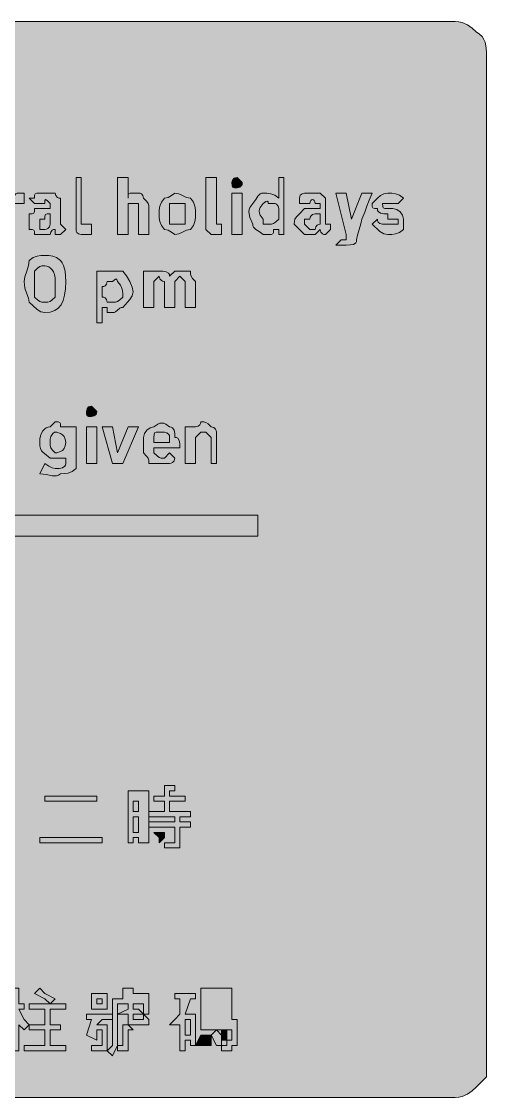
# Model space of a CAD drawing. Header units: metres. Extents: x 10 to 558, y 11 to 260.
# Drawn here: x 450.8 to 558.1, y 11.3 to 259.7 of the extents above; entities that cross this region are included whole.
import ezdxf

# ---------------------------------------------------------------- set-up
doc = ezdxf.new("R2010")
doc.units = ezdxf.units.M
for name, color, linetype, true_color in [('FILL_BLUE_0000FF', 7, 'Continuous', 0x0000ff), ('FILL_WHITE_FFFFFF', 7, 'Continuous', 0xffffff), ('STROKE_WHITE_FFFFFF', 7, 'Continuous', 0xffffff)]:
    doc.layers.add(name, color=color, linetype=linetype, true_color=true_color)

msp = doc.modelspace()

# ---------------------------------------------------------------- hatches: boundary and pattern name
at = {"layer": 'FILL_BLUE_0000FF', "true_color": 0x0000ff}
h = msp.add_hatch(color=7, dxfattribs=at)
h.dxf.hatch_style = 1
h.paths.add_polyline_path([(551.8, 259.63), (552.54, 259.47), (553.8, 258.93), (554.83, 258.16), (555.75, 257.28), (556.54, 256.78), (557.14, 256.19), (557.56, 255.55), (557.85, 254.88), (558.11, 253.57), (558.15, 252.48), (558.15, 18.48), (558.15, 16.08), (555.75, 13.68), (554.83, 12.8), (553.8, 12.03), (552.54, 11.49), (551.8, 11.33), (550.95, 11.28), (16.95, 11.28), (16.05, 11.3), (15.15, 11.43), (14.25, 11.79), (13.35, 12.48), (12.6, 12.63), (11.83, 12.99), (10.95, 13.68), (10.55, 14.18), (10.26, 14.77), (9.9, 16.08), (9.75, 18.48), (9.75, 252.48), (9.75, 254.88), (9.94, 255.76), (10.35, 256.53), (10.95, 257.28), (11.83, 257.99), (12.6, 258.48), (13.14, 258.97), (13.3, 259.28), (13.35, 259.68), (16.95, 259.68), (550.95, 259.68), (551.8, 259.63)])
at = {"layer": 'FILL_WHITE_FFFFFF', "true_color": 0xffffff}
h = msp.add_hatch(color=7, dxfattribs=at)
h.dxf.hatch_style = 1
h.paths.add_polyline_path([(463.35, 223.68), (464.55, 223.68), (464.55, 212.88), (465.75, 212.88), (466.95, 212.88), (466.95, 210.48), (465.75, 210.48), (464.55, 210.48), (463.95, 210.63), (463.54, 210.99), (463.4, 211.28), (463.35, 211.68), (463.35, 212.88), (463.35, 223.68)])
h = msp.add_hatch(color=7, dxfattribs=at)
h.dxf.hatch_style = 1
h.paths.add_polyline_path([(477.75, 217.68), (476.55, 217.68), (475.35, 217.68), (475.35, 216.48), (475.35, 210.48), (472.95, 210.48), (472.95, 223.68), (475.35, 223.68), (475.35, 218.88), (475.37, 219.57), (475.5, 219.93), (475.86, 220.06), (476.55, 220.08), (477.75, 220.08), (478.15, 220.03), (478.44, 219.89), (478.8, 219.48), (478.95, 218.88), (479.64, 218.17), (480, 217.68), (480.13, 217.19), (480.15, 216.48), (480.15, 210.48), (477.75, 210.48), (477.75, 216.48), (477.75, 217.68)])
h = msp.add_hatch(color=7, dxfattribs=at)
h.dxf.hatch_style = 1
h.paths.add_polyline_path([(493.35, 223.68), (495.75, 223.68), (495.75, 212.88), (496.95, 212.88), (496.95, 210.48), (495.75, 210.48), (494.55, 210.48), (493.35, 211.68), (493.35, 212.88), (493.35, 223.68)])
h = msp.add_hatch(color=7, dxfattribs=at)
h.dxf.hatch_style = 1
h.paths.add_polyline_path([(501.7, 222.08), (501.56, 221.79), (501.15, 221.43), (500.55, 221.28), (499.86, 221.3), (499.5, 221.43), (499.37, 221.79), (499.35, 222.48), (499.5, 223.08), (499.86, 223.49), (500.15, 223.63), (500.55, 223.68), (501.75, 222.48), (501.7, 222.08)])
h = msp.add_hatch(color=7, dxfattribs=at)
h.dxf.hatch_style = 1
h.paths.add_polyline_path([(508.8, 210.63), (508.44, 210.5), (507.75, 210.48), (506.55, 210.48), (505.67, 211.19), (504.9, 211.68), (504.36, 212.17), (504.2, 212.48), (504.15, 212.88), (503.48, 214.47), (503.25, 215.73), (503.31, 216.27), (503.48, 216.76), (504.15, 217.68), (504.86, 218.56), (505.35, 219.33), (505.84, 219.87), (506.15, 220.03), (506.55, 220.08), (507.45, 220.06), (508.35, 219.93), (509.25, 219.57), (510.15, 218.88), (510.15, 223.68), (511.35, 223.68), (511.35, 210.48), (510.15, 210.48), (510.15, 211.68), (508.95, 211.68), (508.93, 210.99), (508.8, 210.63)])
h.paths.add_polyline_path([(508.95, 213.03), (509.44, 213.39), (510.15, 214.08), (510.15, 216.48), (510, 217.08), (509.64, 217.49), (509.35, 217.63), (508.95, 217.68), (507.75, 217.68), (507.7, 218.02), (507.56, 218.19), (507.15, 218.13), (506.55, 217.68), (505.87, 216.78), (505.71, 216.33), (505.65, 215.88), (505.71, 215.43), (505.87, 214.98), (506.55, 214.08), (506.55, 212.88), (507.75, 212.88), (508.46, 212.9), (508.95, 213.03)], flags=16)
h = msp.add_hatch(color=7, dxfattribs=at)
h.dxf.hatch_style = 1
h.paths.add_polyline_path([(449.1, 219.48), (449.46, 219.89), (449.75, 220.03), (450.15, 220.08), (451.35, 220.08), (451.35, 217.68), (448.95, 217.68), (448.95, 216.48), (448.95, 210.48), (446.55, 210.48), (446.55, 220.08), (448.95, 220.08), (448.95, 218.88), (449.1, 219.48)])
h = msp.add_hatch(color=7, dxfattribs=at)
h.dxf.hatch_style = 1
h.paths.add_polyline_path([(453.77, 219.57), (453.9, 219.93), (454.26, 220.06), (454.95, 220.08), (456.15, 220.08), (458.55, 220.08), (458.7, 219.48), (459.06, 219.07), (459.35, 218.93), (459.75, 218.88), (459.75, 217.68), (459.75, 215.28), (459.75, 212.88), (460.95, 211.68), (459.75, 210.48), (458.55, 210.48), (458.55, 211.68), (458.15, 211.63), (457.86, 211.49), (457.5, 211.08), (457.35, 210.48), (454.95, 210.48), (453.75, 210.48), (453.73, 211.17), (453.6, 211.53), (453.24, 211.66), (452.55, 211.68), (452.55, 212.88), (452.55, 215.28), (453.24, 215.3), (453.6, 215.43), (453.73, 215.79), (453.75, 216.48), (454.95, 216.48), (456.15, 216.48), (457.35, 216.48), (457.35, 217.68), (456.66, 218.35), (456.3, 218.58), (456.17, 218.35), (456.15, 217.68), (454.95, 217.68), (453.75, 217.68), (452.55, 218.88), (453.75, 218.88), (453.77, 219.57)])
h.paths.add_polyline_path([(456.55, 211.73), (456.84, 211.87), (457.2, 212.28), (457.35, 212.88), (457.35, 215.28), (456.66, 215.26), (456.3, 215.13), (456.17, 214.77), (456.15, 214.08), (454.95, 214.08), (454.95, 212.88), (454.95, 211.68), (456.15, 211.68), (456.55, 211.73)], flags=16)
h = msp.add_hatch(color=7, dxfattribs=at)
h.dxf.hatch_style = 1
h.paths.add_polyline_path([(482.7, 217.08), (483.06, 217.98), (483.75, 218.88), (484.63, 219.07), (485.4, 219.48), (486.15, 220.08), (487.05, 219.89), (487.95, 219.48), (488.85, 219.07), (489.75, 218.88), (490.44, 217.98), (490.8, 217.08), (490.93, 216.18), (490.95, 215.28), (490.93, 214.38), (490.8, 213.48), (490.44, 212.58), (489.75, 211.68), (488.85, 211.49), (487.95, 211.08), (487.05, 210.67), (486.15, 210.48), (485.4, 211.08), (484.63, 211.49), (483.75, 211.68), (483.06, 212.58), (482.7, 213.48), (482.57, 214.38), (482.55, 215.28), (482.57, 216.18), (482.7, 217.08)])
h.paths.add_polyline_path([(484.95, 215.28), (484.95, 212.88), (486.15, 212.88), (488.55, 212.88), (488.55, 215.28), (488.55, 217.68), (486.15, 217.68), (484.95, 217.68), (484.95, 215.28)], flags=16)
h = msp.add_hatch(color=7, dxfattribs=at)
h.dxf.hatch_style = 1
h.paths.add_polyline_path([(499.35, 210.48), (499.35, 220.08), (501.75, 220.08), (501.75, 210.48), (499.35, 210.48)])
h = msp.add_hatch(color=7, dxfattribs=at)
h.dxf.hatch_style = 1
h.paths.add_polyline_path([(514.95, 211.68), (513.75, 212.88), (513.77, 213.59), (513.9, 214.08), (514.26, 214.57), (514.95, 215.28), (516.15, 216.48), (517.35, 216.48), (518.55, 216.48), (519.75, 216.48), (519.75, 217.68), (518.55, 217.68), (518.5, 218.07), (518.36, 218.35), (518.17, 218.52), (517.95, 218.58), (517.73, 218.52), (517.54, 218.35), (517.4, 218.07), (517.35, 217.68), (516.15, 217.68), (514.95, 217.68), (514.95, 218.88), (515, 219.28), (515.14, 219.57), (515.55, 219.93), (516.15, 220.08), (517.35, 220.08), (519.75, 220.08), (520.95, 218.88), (520.95, 217.68), (520.95, 215.28), (520.95, 212.88), (522.15, 212.88), (522.15, 211.68), (520.95, 210.48), (520.55, 210.53), (520.26, 210.67), (519.9, 211.08), (519.75, 211.68), (518.55, 210.48), (517.35, 210.48), (516.15, 210.48), (514.95, 211.68)])
h.paths.add_polyline_path([(518.7, 212.28), (519.06, 212.69), (519.35, 212.83), (519.75, 212.88), (519.75, 215.28), (518.55, 215.28), (517.95, 215.13), (517.54, 214.77), (517.4, 214.48), (517.35, 214.08), (516.15, 214.08), (516.15, 212.88), (517.35, 211.68), (518.55, 211.68), (518.7, 212.28)], flags=16)
h = msp.add_hatch(color=7, dxfattribs=at)
h.dxf.hatch_style = 1
h.paths.add_polyline_path([(523.35, 220.08), (525.75, 220.08), (526.95, 214.08), (529.35, 220.08), (531.75, 220.08), (531.04, 218.47), (530.55, 217.08), (530.06, 215.69), (529.35, 214.08), (529.16, 212.99), (528.75, 211.68), (528.34, 210.37), (528.15, 209.28), (528.1, 208.88), (527.94, 208.59), (527.4, 208.23), (526.63, 208.1), (525.75, 208.08), (524.55, 208.08), (523.35, 208.08), (524.55, 209.28), (525.75, 209.28), (525.75, 210.48), (523.35, 220.08)])
h = msp.add_hatch(color=7, dxfattribs=at)
h.dxf.hatch_style = 1
h.paths.add_polyline_path([(536.55, 216.48), (537.43, 216.27), (538.2, 215.73), (538.74, 214.96), (538.95, 214.08), (538.95, 212.88), (538.95, 211.68), (538.05, 210.99), (537.15, 210.63), (536.25, 210.5), (535.35, 210.48), (534.45, 210.69), (533.55, 211.23), (531.75, 212.88), (532.95, 214.08), (533, 213.68), (533.14, 213.39), (533.55, 213.03), (534.15, 212.88), (535.35, 212.88), (536.55, 212.88), (537.75, 212.88), (537.75, 214.08), (536.55, 214.08), (535.35, 214.08), (535.35, 215.28), (534.47, 215.3), (533.7, 215.43), (533.16, 215.79), (533, 216.08), (532.95, 216.48), (532.26, 216.5), (531.9, 216.63), (531.77, 216.99), (531.75, 217.68), (532.95, 218.88), (533.7, 219.48), (534.47, 219.89), (535.35, 220.08), (536.25, 220.06), (537.15, 219.93), (538.05, 219.57), (538.95, 218.88), (537.75, 217.68), (535.35, 217.68), (534.15, 217.68), (534.17, 216.99), (534.3, 216.63), (534.66, 216.5), (535.35, 216.48), (536.55, 216.48)])
h = msp.add_hatch(color=7, dxfattribs=at)
h.dxf.hatch_style = 1
h.paths.add_polyline_path([(451.95, 202.08), (452.36, 203.39), (452.55, 204.48), (453.45, 205.17), (454.35, 205.53), (455.25, 205.66), (456.15, 205.68), (457.05, 205.66), (457.95, 205.53), (458.85, 205.17), (459.75, 204.48), (460.15, 203.98), (460.44, 203.39), (460.8, 202.08), (460.95, 199.68), (460.89, 197.99), (460.71, 196.53), (460.38, 195.29), (459.9, 194.28), (459.25, 193.49), (458.42, 192.93), (457.39, 192.59), (456.15, 192.48), (455.25, 192.69), (454.35, 193.23), (452.55, 194.88), (452.36, 195.8), (451.95, 196.83), (451.54, 198.09), (451.35, 199.68), (451.54, 200.77), (451.95, 202.08)])
h.paths.add_polyline_path([(457.35, 195.03), (457.84, 195.39), (458.55, 196.08), (458.55, 199.68), (458.5, 200.52), (458.34, 201.25), (458.11, 201.87), (457.8, 202.38), (457.44, 202.77), (457.03, 203.05), (456.6, 203.22), (456.15, 203.28), (455.44, 203.26), (454.95, 203.13), (454.46, 202.77), (453.75, 202.08), (453.75, 199.68), (453.75, 196.08), (454.46, 195.39), (454.95, 195.03), (455.44, 194.9), (456.15, 194.88), (456.86, 194.9), (457.35, 195.03)], flags=16)
h = msp.add_hatch(color=7, dxfattribs=at)
h.dxf.hatch_style = 1
h.paths.add_polyline_path([(475.03, 200.99), (475.8, 199.68), (476.34, 198.37), (476.55, 197.28), (476.34, 196.38), (475.8, 195.48), (474.15, 193.68), (473.75, 193.63), (473.44, 193.49), (472.95, 193.08), (472.46, 192.67), (472.15, 192.53), (471.75, 192.48), (470.55, 192.48), (470.55, 193.68), (469.35, 193.68), (469.35, 190.08), (468.15, 190.08), (468.15, 202.08), (469.35, 202.08), (470.55, 202.08), (474.15, 202.08), (475.03, 200.99)])
h.paths.add_polyline_path([(470.04, 198.67), (469.75, 198.53), (469.35, 198.48), (469.35, 197.28), (469.35, 196.08), (469.75, 196.03), (470.04, 195.89), (470.4, 195.48), (470.55, 194.88), (471.75, 194.88), (472.46, 194.9), (472.95, 195.03), (473.44, 195.39), (474.15, 196.08), (474.13, 196.98), (474, 197.88), (473.64, 198.78), (472.95, 199.68), (472.8, 200.13), (472.66, 200.21), (472.44, 200.19), (471.75, 199.68), (470.55, 199.68), (470.4, 199.08), (470.04, 198.67)], flags=16)
h = msp.add_hatch(color=7, dxfattribs=at)
h.dxf.hatch_style = 1
h.paths.add_polyline_path([(483.43, 202.06), (484.2, 201.93), (484.74, 201.57), (484.9, 201.28), (484.95, 200.88), (486.15, 202.08), (487.35, 202.08), (489.75, 202.08), (489.77, 201.37), (489.9, 200.88), (490.26, 200.39), (490.95, 199.68), (490.95, 193.68), (488.55, 193.68), (488.55, 198.48), (488.55, 199.68), (487.35, 200.88), (486.15, 199.68), (486.15, 198.48), (486.15, 193.68), (483.75, 193.68), (483.75, 198.48), (483.75, 199.68), (483.35, 199.73), (483.06, 199.87), (482.7, 200.28), (482.55, 200.88), (481.35, 199.68), (481.35, 198.48), (481.35, 193.68), (478.95, 193.68), (478.95, 202.08), (481.35, 202.08), (482.55, 202.08), (483.43, 202.06)])
h = msp.add_hatch(color=7, dxfattribs=at)
h.dxf.hatch_style = 1
h.paths.add_polyline_path([(468.1, 169.28), (467.96, 168.99), (467.55, 168.63), (466.95, 168.48), (466.26, 168.5), (465.9, 168.63), (465.77, 168.99), (465.75, 169.68), (465.9, 170.28), (466.26, 170.69), (466.55, 170.83), (466.95, 170.88), (468.15, 169.68), (468.1, 169.28)])
h = msp.add_hatch(color=7, dxfattribs=at)
h.dxf.hatch_style = 1
h.paths.add_polyline_path([(463.35, 157.68), (463.35, 156.48), (462.45, 155.79), (461.55, 155.43), (460.65, 155.3), (459.75, 155.28), (459.3, 154.94), (458.83, 154.77), (457.8, 154.83), (456.54, 155.11), (454.95, 155.28), (456.15, 157.68), (457.03, 156.99), (457.8, 156.63), (458.55, 156.48), (459.43, 156.5), (460.2, 156.63), (460.74, 156.99), (460.9, 157.28), (460.95, 157.68), (460.95, 158.88), (459.75, 158.88), (458.55, 158.88), (457.35, 158.88), (455.7, 160.23), (455.39, 160.6), (455.16, 161.07), (455, 161.69), (454.95, 162.48), (455, 163.32), (455.16, 164.05), (455.39, 164.67), (455.7, 165.18), (456.06, 165.57), (456.47, 165.85), (456.9, 166.02), (457.35, 166.08), (458.55, 167.28), (459.24, 167.26), (459.6, 167.13), (459.73, 166.77), (459.75, 166.08), (460.95, 166.08), (463.35, 166.08), (463.35, 157.68)])
h.paths.add_polyline_path([(457.95, 164.58), (457.54, 163.87), (457.4, 163.27), (457.35, 162.48), (457.37, 161.77), (457.5, 161.28), (457.86, 160.79), (458.55, 160.08), (458.93, 160.12), (459.75, 160.38), (460.19, 160.67), (460.57, 161.09), (460.85, 161.69), (460.95, 162.48), (460.85, 163.27), (460.57, 163.87), (460.19, 164.29), (459.75, 164.58), (458.93, 164.84), (458.55, 164.88), (458.36, 164.84), (457.95, 164.58)], flags=16)
h = msp.add_hatch(color=7, dxfattribs=at)
h.dxf.hatch_style = 1
h.paths.add_polyline_path([(480.13, 158.39), (480, 158.88), (479.64, 159.37), (478.95, 160.08), (478.95, 163.68), (479.16, 164.56), (479.7, 165.33), (480.47, 165.87), (481.35, 166.08), (482.25, 166.75), (482.7, 166.92), (483.15, 166.98), (483.6, 166.92), (484.05, 166.75), (484.95, 166.08), (485.35, 166.03), (485.64, 165.87), (486, 165.33), (486.13, 164.56), (486.15, 163.68), (486.55, 163.63), (486.84, 163.47), (487.2, 162.93), (487.33, 162.16), (487.35, 161.28), (481.35, 161.28), (481.35, 160.08), (482.06, 159.39), (482.55, 159.03), (483.04, 158.9), (483.75, 158.88), (484.95, 160.08), (486.15, 158.88), (486, 158.28), (485.64, 157.87), (485.35, 157.73), (484.95, 157.68), (482.55, 157.68), (480.15, 157.68), (480.13, 158.39)])
h.paths.add_polyline_path([(484.95, 163.68), (484.9, 164.08), (484.76, 164.37), (484.35, 164.73), (483.75, 164.88), (482.55, 164.88), (481.86, 164.86), (481.5, 164.73), (481.37, 164.37), (481.35, 163.68), (481.35, 162.48), (484.95, 162.48), (484.95, 163.68)], flags=16)
h = msp.add_hatch(color=7, dxfattribs=at)
h.dxf.hatch_style = 1
h.paths.add_polyline_path([(492.15, 164.88), (490.95, 163.68), (490.95, 157.68), (488.55, 157.68), (488.55, 166.08), (490.95, 166.08), (491.55, 166.23), (491.96, 166.59), (492.1, 166.88), (492.15, 167.28), (492.86, 167.26), (493.35, 167.13), (493.84, 166.77), (494.55, 166.08), (495.15, 165.93), (495.56, 165.57), (495.7, 165.28), (495.75, 164.88), (495.75, 163.68), (495.75, 157.68), (494.55, 157.68), (494.55, 163.68), (493.35, 164.88), (492.15, 164.88)])
h = msp.add_hatch(color=7, dxfattribs=at)
h.dxf.hatch_style = 1
h.paths.add_polyline_path([(465.75, 157.68), (465.75, 166.08), (468.15, 166.08), (468.15, 157.68), (465.75, 157.68)])
h = msp.add_hatch(color=7, dxfattribs=at)
h.dxf.hatch_style = 1
h.paths.add_polyline_path([(477.75, 166.08), (474.15, 157.68), (471.75, 157.68), (469.35, 166.08), (471.75, 166.08), (472.95, 160.08), (475.35, 166.08), (477.75, 166.08)])
h = msp.add_hatch(color=7, dxfattribs=at)
h.dxf.hatch_style = 1
h.paths.add_polyline_path([(76.95, 136.08), (69.75, 136.08), (62.55, 143.28), (69.75, 150.48), (76.95, 150.48), (72.15, 145.68), (505.35, 145.68), (505.35, 140.88), (72.15, 140.88), (76.95, 136.08)])
h = msp.add_hatch(color=7, dxfattribs=at)
h.dxf.hatch_style = 1
h.paths.add_polyline_path([(477.75, 70.08), (477.75, 71.28), (476.55, 71.28), (476.55, 70.08), (475.35, 70.08), (475.35, 82.08), (480.15, 82.08), (480.15, 70.08), (477.75, 70.08)])
h.paths.add_polyline_path([(476.55, 79.68), (476.55, 77.28), (477.75, 77.28), (477.75, 79.68), (476.55, 79.68)], flags=16)
h.paths.add_polyline_path([(477.75, 76.08), (476.55, 76.08), (476.55, 72.48), (477.75, 72.48), (477.75, 76.08)], flags=16)
h = msp.add_hatch(color=7, dxfattribs=at)
h.dxf.hatch_style = 1
h.paths.add_polyline_path([(483.75, 79.68), (481.35, 79.68), (481.35, 80.88), (483.75, 80.88), (483.75, 83.28), (484.95, 83.28), (486.15, 83.28), (486.15, 82.08), (484.95, 82.08), (484.95, 80.88), (488.55, 80.88), (488.55, 79.68), (484.95, 79.68), (484.95, 77.28), (489.75, 77.28), (489.75, 76.08), (487.35, 76.08), (487.35, 74.88), (489.75, 74.88), (489.75, 73.68), (487.35, 73.68), (487.35, 70.08), (487.35, 68.88), (486.15, 68.88), (484.95, 68.88), (483.75, 68.88), (483.75, 70.08), (484.95, 70.08), (486.15, 70.08), (486.15, 71.28), (486.15, 73.68), (480.15, 73.68), (480.15, 74.88), (486.15, 74.88), (486.15, 76.08), (480.15, 76.08), (480.15, 77.28), (483.75, 77.28), (483.75, 79.68)])
h = msp.add_hatch(color=7, dxfattribs=at)
h.dxf.hatch_style = 1
h.paths.add_polyline_path([(468.15, 80.88), (468.15, 79.68), (456.15, 79.68), (456.15, 80.88), (468.15, 80.88)])
h = msp.add_hatch(color=7, dxfattribs=at)
h.dxf.hatch_style = 1
h.paths.add_polyline_path([(483.75, 72.48), (483.75, 71.28), (482.55, 70.08), (482.55, 71.28), (481.35, 72.48), (482.55, 72.48), (483.75, 72.48)])
h = msp.add_hatch(color=7, dxfattribs=at)
h.dxf.hatch_style = 1
h.paths.add_polyline_path([(469.35, 71.28), (469.35, 70.08), (454.95, 70.08), (454.95, 71.28), (469.35, 71.28)])
h = msp.add_hatch(color=7, dxfattribs=at)
h.dxf.hatch_style = 1
h.paths.add_polyline_path([(448.95, 22.08), (448.95, 28.08), (447.75, 26.88), (446.55, 24.48), (445.35, 25.68), (446.55, 26.88), (447.75, 28.08), (447.75, 29.28), (448.95, 31.68), (446.55, 31.68), (446.55, 32.88), (448.95, 32.88), (448.95, 36.48), (450.15, 36.48), (450.15, 35.28), (450.15, 32.88), (451.35, 32.88), (451.35, 31.68), (450.15, 31.68), (451.35, 29.28), (452.55, 28.08), (451.35, 26.88), (450.15, 28.08), (450.15, 22.08), (448.95, 22.08)])
h = msp.add_hatch(color=7, dxfattribs=at)
h.dxf.hatch_style = 1
h.paths.add_polyline_path([(456.15, 35.28), (458.55, 34.08), (457.35, 32.88), (456.15, 34.08), (453.75, 35.28), (454.95, 36.48), (456.15, 35.28)])
h = msp.add_hatch(color=7, dxfattribs=at)
h.dxf.hatch_style = 1
h.paths.add_polyline_path([(470.55, 31.68), (466.95, 31.68), (466.95, 35.28), (470.55, 35.28), (470.55, 31.68)])
h.paths.add_polyline_path([(469.35, 34.08), (468.15, 34.08), (468.15, 32.88), (469.35, 32.88), (469.35, 34.08)], flags=16)
h = msp.add_hatch(color=7, dxfattribs=at)
h.dxf.hatch_style = 1
h.paths.add_polyline_path([(478.95, 28.08), (476.55, 28.08), (475.35, 28.08), (475.35, 29.28), (475.35, 30.48), (472.95, 30.48), (472.95, 26.88), (472.95, 25.68), (472.95, 24.48), (472.95, 23.28), (471.75, 20.88), (470.55, 22.08), (471.75, 23.28), (471.75, 24.48), (471.75, 25.68), (471.75, 28.08), (471.75, 34.08), (474.15, 34.08), (474.15, 36.48), (475.35, 36.48), (476.55, 36.48), (476.55, 35.28), (480.15, 35.28), (480.15, 34.08), (480.15, 30.48), (478.95, 30.48), (480.15, 29.28), (480.15, 28.08), (478.95, 28.08)])
h.paths.add_polyline_path([(475.35, 31.68), (475.35, 32.88), (472.95, 32.88), (472.95, 30.48), (475.35, 31.68)], flags=16)
h.paths.add_polyline_path([(478.95, 32.88), (476.55, 32.88), (476.55, 31.68), (477.75, 31.68), (478.95, 30.48), (478.95, 32.88)], flags=16)
h.paths.add_polyline_path([(476.55, 30.48), (476.55, 29.28), (477.75, 29.28), (478.95, 29.28), (478.95, 30.48), (476.55, 30.48)], flags=16)
h = msp.add_hatch(color=7, dxfattribs=at)
h.dxf.hatch_style = 1
h.paths.add_polyline_path([(490.95, 35.28), (490.95, 34.08), (489.75, 34.08), (488.55, 30.48), (490.95, 30.48), (490.95, 23.28), (489.75, 23.28), (489.75, 24.48), (488.55, 24.48), (488.55, 22.08), (487.35, 22.08), (487.35, 28.08), (486.15, 28.08), (484.95, 28.08), (486.15, 29.28), (487.35, 30.48), (487.35, 32.88), (487.35, 34.08), (486.15, 34.08), (486.15, 35.28), (490.95, 35.28)])
h.paths.add_polyline_path([(489.75, 29.28), (488.55, 29.28), (488.55, 25.68), (489.75, 25.68), (489.75, 29.28)], flags=16)
h = msp.add_hatch(color=7, dxfattribs=at)
h.dxf.hatch_style = 1
h.paths.add_polyline_path([(500.55, 26.88), (500.55, 25.68), (500.55, 24.48), (500.55, 23.28), (499.35, 23.28), (499.35, 22.08), (498.15, 22.08), (496.95, 22.08), (496.95, 23.28), (498.15, 23.28), (498.15, 24.48), (499.35, 24.48), (499.35, 25.68), (499.35, 26.88), (493.35, 26.88), (492.15, 26.88), (492.15, 36.48), (499.35, 36.48), (499.35, 34.08), (499.35, 31.68), (499.35, 29.28), (500.55, 29.28), (500.55, 26.88)])
h = msp.add_hatch(color=7, dxfattribs=at)
h.dxf.hatch_style = 1
h.paths.add_polyline_path([(460.95, 32.88), (460.95, 31.68), (457.35, 31.68), (457.35, 28.08), (459.75, 28.08), (459.75, 26.88), (457.35, 26.88), (457.35, 23.28), (460.95, 23.28), (460.95, 22.08), (451.35, 22.08), (451.35, 23.28), (456.15, 23.28), (456.15, 26.88), (452.55, 26.88), (452.55, 28.08), (456.15, 28.08), (456.15, 31.68), (452.55, 31.68), (452.55, 32.88), (460.95, 32.88)])
h = msp.add_hatch(color=7, dxfattribs=at)
h.dxf.hatch_style = 1
h.paths.add_polyline_path([(471.75, 30.48), (471.75, 29.28), (469.35, 29.28), (468.15, 28.08), (470.55, 28.08), (470.55, 25.68), (470.55, 24.48), (470.55, 23.28), (470.55, 22.08), (469.35, 22.08), (468.15, 22.08), (466.95, 22.08), (466.95, 23.28), (468.15, 23.28), (469.35, 23.28), (469.35, 24.48), (469.35, 25.68), (469.35, 26.88), (468.15, 26.88), (468.15, 24.48), (465.75, 25.68), (466.95, 29.28), (465.75, 29.28), (465.75, 30.48), (471.75, 30.48)])
h = msp.add_hatch(color=7, dxfattribs=at)
h.dxf.hatch_style = 1
h.paths.add_polyline_path([(472.95, 23.28), (474.15, 23.28), (474.15, 24.48), (474.15, 28.08), (475.35, 28.08), (476.55, 26.88), (475.35, 26.88), (475.35, 24.48), (475.35, 23.28), (475.35, 22.08), (474.15, 22.08), (472.95, 22.08), (472.95, 23.28)])
h = msp.add_hatch(color=7, dxfattribs=at)
h.dxf.hatch_style = 1
h.paths.add_polyline_path([(492.15, 25.68), (493.35, 25.68), (493.35, 24.48), (493.35, 23.28), (490.95, 23.28), (492.15, 25.68)])
h = msp.add_hatch(color=7, dxfattribs=at)
h.dxf.hatch_style = 1
h.paths.add_polyline_path([(493.35, 25.68), (494.55, 25.68), (494.55, 24.48), (494.55, 23.28), (493.35, 23.28), (493.35, 25.68)])
h = msp.add_hatch(color=7, dxfattribs=at)
h.dxf.hatch_style = 1
h.paths.add_polyline_path([(494.55, 25.68), (495.75, 26.88), (496.95, 25.68), (496.95, 23.28), (495.75, 23.28), (494.55, 25.68)])
h = msp.add_hatch(color=7, dxfattribs=at)
h.dxf.hatch_style = 1
h.paths.add_polyline_path([(496.95, 26.88), (498.15, 26.88), (498.15, 25.68), (498.15, 24.48), (496.95, 24.48), (496.95, 26.88)])

# ---------------------------------------------------------------- linework, layer by layer
at = {"layer": 'FILL_BLUE_0000FF', "lineweight": 0, "true_color": 0x0000ff}
msp.add_lwpolyline([(16.95, 259.68), (550.95, 259.68), (551.8, 259.63), (552.54, 259.47), (553.8, 258.93), (554.83, 258.16), (555.75, 257.28), (556.54, 256.78), (557.14, 256.19), (557.56, 255.55), (557.85, 254.88), (558.11, 253.57), (558.15, 252.48), (558.15, 18.48), (558.15, 16.08), (555.75, 13.68), (554.83, 12.8), (553.8, 12.03), (552.54, 11.49), (551.8, 11.33), (550.95, 11.28), (16.95, 11.28)], dxfattribs=at)
at = {"layer": 'FILL_WHITE_FFFFFF', "lineweight": 0, "true_color": 0xffffff}
for points in [[(463.35, 223.68), (464.55, 223.68), (464.55, 212.88), (465.75, 212.88), (466.95, 212.88), (466.95, 210.48), (465.75, 210.48), (464.55, 210.48), (463.95, 210.63), (463.54, 210.99), (463.4, 211.28), (463.35, 211.68), (463.35, 212.88)], [(477.75, 217.68), (476.55, 217.68), (475.35, 217.68), (475.35, 216.48), (475.35, 210.48), (472.95, 210.48), (472.95, 223.68), (475.35, 223.68), (475.35, 218.88), (475.37, 219.57), (475.5, 219.93), (475.86, 220.06), (476.55, 220.08), (477.75, 220.08), (478.15, 220.03), (478.44, 219.89), (478.8, 219.48), (478.95, 218.88), (479.64, 218.17), (480, 217.68), (480.13, 217.19), (480.15, 216.48), (480.15, 210.48), (477.75, 210.48), (477.75, 216.48)], [(493.35, 223.68), (495.75, 223.68), (495.75, 212.88), (496.95, 212.88), (496.95, 210.48), (495.75, 210.48), (494.55, 210.48), (493.35, 211.68), (493.35, 212.88)], [(501.7, 222.08), (501.56, 221.79), (501.15, 221.43), (500.55, 221.28), (499.86, 221.3), (499.5, 221.43), (499.37, 221.79), (499.35, 222.48), (499.5, 223.08), (499.86, 223.49), (500.15, 223.63), (500.55, 223.68), (501.75, 222.48)], [(508.8, 210.63), (508.44, 210.5), (507.75, 210.48), (506.55, 210.48), (505.67, 211.19), (504.9, 211.68), (504.36, 212.17), (504.2, 212.48), (504.15, 212.88), (503.48, 214.47), (503.25, 215.73), (503.31, 216.27), (503.48, 216.76), (504.15, 217.68), (504.86, 218.56), (505.35, 219.33), (505.84, 219.87), (506.15, 220.03), (506.55, 220.08), (507.45, 220.06), (508.35, 219.93), (509.25, 219.57), (510.15, 218.88), (510.15, 223.68), (511.35, 223.68), (511.35, 210.48), (510.15, 210.48), (510.15, 211.68), (508.95, 211.68), (508.93, 210.99)], [(449.1, 219.48), (449.46, 219.89), (449.75, 220.03), (450.15, 220.08), (451.35, 220.08), (451.35, 217.68), (448.95, 217.68), (448.95, 216.48), (448.95, 210.48), (446.55, 210.48), (446.55, 220.08), (448.95, 220.08), (448.95, 218.88)], [(453.77, 219.57), (453.9, 219.93), (454.26, 220.06), (454.95, 220.08), (456.15, 220.08), (458.55, 220.08), (458.7, 219.48), (459.06, 219.07), (459.35, 218.93), (459.75, 218.88), (459.75, 217.68), (459.75, 215.28), (459.75, 212.88), (460.95, 211.68), (459.75, 210.48), (458.55, 210.48), (458.55, 211.68), (458.15, 211.63), (457.86, 211.49), (457.5, 211.08), (457.35, 210.48), (454.95, 210.48), (453.75, 210.48), (453.73, 211.17), (453.6, 211.53), (453.24, 211.66), (452.55, 211.68), (452.55, 212.88), (452.55, 215.28), (453.24, 215.3), (453.6, 215.43), (453.73, 215.79), (453.75, 216.48), (454.95, 216.48), (456.15, 216.48), (457.35, 216.48), (457.35, 217.68), (456.66, 218.35), (456.3, 218.58), (456.17, 218.35), (456.15, 217.68), (454.95, 217.68), (453.75, 217.68), (452.55, 218.88), (453.75, 218.88)], [(482.7, 217.08), (483.06, 217.98), (483.75, 218.88), (484.63, 219.07), (485.4, 219.48), (486.15, 220.08), (487.05, 219.89), (487.95, 219.48), (488.85, 219.07), (489.75, 218.88), (490.44, 217.98), (490.8, 217.08), (490.93, 216.18), (490.95, 215.28), (490.93, 214.38), (490.8, 213.48), (490.44, 212.58), (489.75, 211.68), (488.85, 211.49), (487.95, 211.08), (487.05, 210.67), (486.15, 210.48), (485.4, 211.08), (484.63, 211.49), (483.75, 211.68), (483.06, 212.58), (482.7, 213.48), (482.57, 214.38), (482.55, 215.28), (482.57, 216.18)], [(499.35, 210.48), (499.35, 220.08), (501.75, 220.08), (501.75, 210.48)], [(514.95, 211.68), (513.75, 212.88), (513.77, 213.59), (513.9, 214.08), (514.26, 214.57), (514.95, 215.28), (516.15, 216.48), (517.35, 216.48), (518.55, 216.48), (519.75, 216.48), (519.75, 217.68), (518.55, 217.68), (518.5, 218.07), (518.36, 218.35), (518.17, 218.52), (517.95, 218.58), (517.73, 218.52), (517.54, 218.35), (517.4, 218.07), (517.35, 217.68), (516.15, 217.68), (514.95, 217.68), (514.95, 218.88), (515, 219.28), (515.14, 219.57), (515.55, 219.93), (516.15, 220.08), (517.35, 220.08), (519.75, 220.08), (520.95, 218.88), (520.95, 217.68), (520.95, 215.28), (520.95, 212.88), (522.15, 212.88), (522.15, 211.68), (520.95, 210.48), (520.55, 210.53), (520.26, 210.67), (519.9, 211.08), (519.75, 211.68), (518.55, 210.48), (517.35, 210.48), (516.15, 210.48)], [(523.35, 220.08), (525.75, 220.08), (526.95, 214.08), (529.35, 220.08), (531.75, 220.08), (531.04, 218.47), (530.55, 217.08), (530.06, 215.69), (529.35, 214.08), (529.16, 212.99), (528.75, 211.68), (528.34, 210.37), (528.15, 209.28), (528.1, 208.88), (527.94, 208.59), (527.4, 208.23), (526.63, 208.1), (525.75, 208.08), (524.55, 208.08), (523.35, 208.08), (524.55, 209.28), (525.75, 209.28), (525.75, 210.48)], [(536.55, 216.48), (537.43, 216.27), (538.2, 215.73), (538.74, 214.96), (538.95, 214.08), (538.95, 212.88), (538.95, 211.68), (538.05, 210.99), (537.15, 210.63), (536.25, 210.5), (535.35, 210.48), (534.45, 210.69), (533.55, 211.23), (531.75, 212.88), (532.95, 214.08), (533, 213.68), (533.14, 213.39), (533.55, 213.03), (534.15, 212.88), (535.35, 212.88), (536.55, 212.88), (537.75, 212.88), (537.75, 214.08), (536.55, 214.08), (535.35, 214.08), (535.35, 215.28), (534.47, 215.3), (533.7, 215.43), (533.16, 215.79), (533, 216.08), (532.95, 216.48), (532.26, 216.5), (531.9, 216.63), (531.77, 216.99), (531.75, 217.68), (532.95, 218.88), (533.7, 219.48), (534.47, 219.89), (535.35, 220.08), (536.25, 220.06), (537.15, 219.93), (538.05, 219.57), (538.95, 218.88), (537.75, 217.68), (535.35, 217.68), (534.15, 217.68), (534.17, 216.99), (534.3, 216.63), (534.66, 216.5), (535.35, 216.48)], [(484.95, 215.28), (484.95, 212.88), (486.15, 212.88), (488.55, 212.88), (488.55, 215.28), (488.55, 217.68), (486.15, 217.68), (484.95, 217.68)], [(508.95, 213.03), (509.44, 213.39), (510.15, 214.08), (510.15, 216.48), (510, 217.08), (509.64, 217.49), (509.35, 217.63), (508.95, 217.68), (507.75, 217.68), (507.7, 218.02), (507.56, 218.19), (507.15, 218.13), (506.55, 217.68), (505.87, 216.78), (505.71, 216.33), (505.65, 215.88), (505.71, 215.43), (505.87, 214.98), (506.55, 214.08), (506.55, 212.88), (507.75, 212.88), (508.46, 212.9)], [(456.55, 211.73), (456.84, 211.87), (457.2, 212.28), (457.35, 212.88), (457.35, 215.28), (456.66, 215.26), (456.3, 215.13), (456.17, 214.77), (456.15, 214.08), (454.95, 214.08), (454.95, 212.88), (454.95, 211.68), (456.15, 211.68)], [(518.7, 212.28), (519.06, 212.69), (519.35, 212.83), (519.75, 212.88), (519.75, 215.28), (518.55, 215.28), (517.95, 215.13), (517.54, 214.77), (517.4, 214.48), (517.35, 214.08), (516.15, 214.08), (516.15, 212.88), (517.35, 211.68), (518.55, 211.68)], [(451.95, 202.08), (452.36, 203.39), (452.55, 204.48), (453.45, 205.17), (454.35, 205.53), (455.25, 205.66), (456.15, 205.68), (457.05, 205.66), (457.95, 205.53), (458.85, 205.17), (459.75, 204.48), (460.15, 203.98), (460.44, 203.39), (460.8, 202.08), (460.95, 199.68), (460.89, 197.99), (460.71, 196.53), (460.38, 195.29), (459.9, 194.28), (459.25, 193.49), (458.42, 192.93), (457.39, 192.59), (456.15, 192.48), (455.25, 192.69), (454.35, 193.23), (452.55, 194.88), (452.36, 195.8), (451.95, 196.83), (451.54, 198.09), (451.35, 199.68), (451.54, 200.77)], [(457.35, 195.03), (457.84, 195.39), (458.55, 196.08), (458.55, 199.68), (458.5, 200.52), (458.34, 201.25), (458.11, 201.87), (457.8, 202.38), (457.44, 202.77), (457.03, 203.05), (456.6, 203.22), (456.15, 203.28), (455.44, 203.26), (454.95, 203.13), (454.46, 202.77), (453.75, 202.08), (453.75, 199.68), (453.75, 196.08), (454.46, 195.39), (454.95, 195.03), (455.44, 194.9), (456.15, 194.88), (456.86, 194.9)], [(475.03, 200.99), (475.8, 199.68), (476.34, 198.37), (476.55, 197.28), (476.34, 196.38), (475.8, 195.48), (474.15, 193.68), (473.75, 193.63), (473.44, 193.49), (472.95, 193.08), (472.46, 192.67), (472.15, 192.53), (471.75, 192.48), (470.55, 192.48), (470.55, 193.68), (469.35, 193.68), (469.35, 190.08), (468.15, 190.08), (468.15, 202.08), (469.35, 202.08), (470.55, 202.08), (474.15, 202.08)], [(483.43, 202.06), (484.2, 201.93), (484.74, 201.57), (484.9, 201.28), (484.95, 200.88), (486.15, 202.08), (487.35, 202.08), (489.75, 202.08), (489.77, 201.37), (489.9, 200.88), (490.26, 200.39), (490.95, 199.68), (490.95, 193.68), (488.55, 193.68), (488.55, 198.48), (488.55, 199.68), (487.35, 200.88), (486.15, 199.68), (486.15, 198.48), (486.15, 193.68), (483.75, 193.68), (483.75, 198.48), (483.75, 199.68), (483.35, 199.73), (483.06, 199.87), (482.7, 200.28), (482.55, 200.88), (481.35, 199.68), (481.35, 198.48), (481.35, 193.68), (478.95, 193.68), (478.95, 202.08), (481.35, 202.08), (482.55, 202.08)], [(470.04, 198.67), (469.75, 198.53), (469.35, 198.48), (469.35, 197.28), (469.35, 196.08), (469.75, 196.03), (470.04, 195.89), (470.4, 195.48), (470.55, 194.88), (471.75, 194.88), (472.46, 194.9), (472.95, 195.03), (473.44, 195.39), (474.15, 196.08), (474.13, 196.98), (474, 197.88), (473.64, 198.78), (472.95, 199.68), (472.8, 200.13), (472.66, 200.21), (472.44, 200.19), (471.75, 199.68), (470.55, 199.68), (470.4, 199.08)], [(468.1, 169.28), (467.96, 168.99), (467.55, 168.63), (466.95, 168.48), (466.26, 168.5), (465.9, 168.63), (465.77, 168.99), (465.75, 169.68), (465.9, 170.28), (466.26, 170.69), (466.55, 170.83), (466.95, 170.88), (468.15, 169.68)], [(463.35, 157.68), (463.35, 156.48), (462.45, 155.79), (461.55, 155.43), (460.65, 155.3), (459.75, 155.28), (459.3, 154.94), (458.83, 154.77), (457.8, 154.83), (456.54, 155.11), (454.95, 155.28), (456.15, 157.68), (457.03, 156.99), (457.8, 156.63), (458.55, 156.48), (459.43, 156.5), (460.2, 156.63), (460.74, 156.99), (460.9, 157.28), (460.95, 157.68), (460.95, 158.88), (459.75, 158.88), (458.55, 158.88), (457.35, 158.88), (455.7, 160.23), (455.39, 160.6), (455.16, 161.07), (455, 161.69), (454.95, 162.48), (455, 163.32), (455.16, 164.05), (455.39, 164.67), (455.7, 165.18), (456.06, 165.57), (456.47, 165.85), (456.9, 166.02), (457.35, 166.08), (458.55, 167.28), (459.24, 167.26), (459.6, 167.13), (459.73, 166.77), (459.75, 166.08), (460.95, 166.08), (463.35, 166.08)], [(480.13, 158.39), (480, 158.88), (479.64, 159.37), (478.95, 160.08), (478.95, 163.68), (479.16, 164.56), (479.7, 165.33), (480.47, 165.87), (481.35, 166.08), (482.25, 166.75), (482.7, 166.92), (483.15, 166.98), (483.6, 166.92), (484.05, 166.75), (484.95, 166.08), (485.35, 166.03), (485.64, 165.87), (486, 165.33), (486.13, 164.56), (486.15, 163.68), (486.55, 163.63), (486.84, 163.47), (487.2, 162.93), (487.33, 162.16), (487.35, 161.28), (481.35, 161.28), (481.35, 160.08), (482.06, 159.39), (482.55, 159.03), (483.04, 158.9), (483.75, 158.88), (484.95, 160.08), (486.15, 158.88), (486, 158.28), (485.64, 157.87), (485.35, 157.73), (484.95, 157.68), (482.55, 157.68), (480.15, 157.68)], [(492.15, 164.88), (490.95, 163.68), (490.95, 157.68), (488.55, 157.68), (488.55, 166.08), (490.95, 166.08), (491.55, 166.23), (491.96, 166.59), (492.1, 166.88), (492.15, 167.28), (492.86, 167.26), (493.35, 167.13), (493.84, 166.77), (494.55, 166.08), (495.15, 165.93), (495.56, 165.57), (495.7, 165.28), (495.75, 164.88), (495.75, 163.68), (495.75, 157.68), (494.55, 157.68), (494.55, 163.68), (493.35, 164.88)], [(457.95, 164.58), (457.54, 163.87), (457.4, 163.27), (457.35, 162.48), (457.37, 161.77), (457.5, 161.28), (457.86, 160.79), (458.55, 160.08), (458.93, 160.12), (459.75, 160.38), (460.19, 160.67), (460.57, 161.09), (460.85, 161.69), (460.95, 162.48), (460.85, 163.27), (460.57, 163.87), (460.19, 164.29), (459.75, 164.58), (458.93, 164.84), (458.55, 164.88), (458.36, 164.84)], [(465.75, 157.68), (465.75, 166.08), (468.15, 166.08), (468.15, 157.68)], [(477.75, 166.08), (474.15, 157.68), (471.75, 157.68), (469.35, 166.08), (471.75, 166.08), (472.95, 160.08), (475.35, 166.08)], [(484.95, 163.68), (484.9, 164.08), (484.76, 164.37), (484.35, 164.73), (483.75, 164.88), (482.55, 164.88), (481.86, 164.86), (481.5, 164.73), (481.37, 164.37), (481.35, 163.68), (481.35, 162.48), (484.95, 162.48)], [(76.95, 136.08), (69.75, 136.08), (62.55, 143.28), (69.75, 150.48), (76.95, 150.48), (72.15, 145.68), (505.35, 145.68), (505.35, 140.88), (72.15, 140.88)], [(477.75, 70.08), (477.75, 71.28), (476.55, 71.28), (476.55, 70.08), (475.35, 70.08), (475.35, 82.08), (480.15, 82.08), (480.15, 70.08)], [(483.75, 79.68), (481.35, 79.68), (481.35, 80.88), (483.75, 80.88), (483.75, 83.28), (484.95, 83.28), (486.15, 83.28), (486.15, 82.08), (484.95, 82.08), (484.95, 80.88), (488.55, 80.88), (488.55, 79.68), (484.95, 79.68), (484.95, 77.28), (489.75, 77.28), (489.75, 76.08), (487.35, 76.08), (487.35, 74.88), (489.75, 74.88), (489.75, 73.68), (487.35, 73.68), (487.35, 70.08), (487.35, 68.88), (486.15, 68.88), (484.95, 68.88), (483.75, 68.88), (483.75, 70.08), (484.95, 70.08), (486.15, 70.08), (486.15, 71.28), (486.15, 73.68), (480.15, 73.68), (480.15, 74.88), (486.15, 74.88), (486.15, 76.08), (480.15, 76.08), (480.15, 77.28), (483.75, 77.28)], [(468.15, 80.88), (468.15, 79.68), (456.15, 79.68), (456.15, 80.88)], [(476.55, 79.68), (476.55, 77.28), (477.75, 77.28), (477.75, 79.68)], [(477.75, 76.08), (476.55, 76.08), (476.55, 72.48), (477.75, 72.48)], [(483.75, 72.48), (483.75, 71.28), (482.55, 70.08), (482.55, 71.28), (481.35, 72.48), (482.55, 72.48)], [(469.35, 71.28), (469.35, 70.08), (454.95, 70.08), (454.95, 71.28)], [(448.95, 22.08), (448.95, 28.08), (447.75, 26.88), (446.55, 24.48), (445.35, 25.68), (446.55, 26.88), (447.75, 28.08), (447.75, 29.28), (448.95, 31.68), (446.55, 31.68), (446.55, 32.88), (448.95, 32.88), (448.95, 36.48), (450.15, 36.48), (450.15, 35.28), (450.15, 32.88), (451.35, 32.88), (451.35, 31.68), (450.15, 31.68), (451.35, 29.28), (452.55, 28.08), (451.35, 26.88), (450.15, 28.08), (450.15, 22.08)], [(456.15, 35.28), (458.55, 34.08), (457.35, 32.88), (456.15, 34.08), (453.75, 35.28), (454.95, 36.48)], [(470.55, 31.68), (466.95, 31.68), (466.95, 35.28), (470.55, 35.28)], [(478.95, 28.08), (476.55, 28.08), (475.35, 28.08), (475.35, 29.28), (475.35, 30.48), (472.95, 30.48), (472.95, 26.88), (472.95, 25.68), (472.95, 24.48), (472.95, 23.28), (471.75, 20.88), (470.55, 22.08), (471.75, 23.28), (471.75, 24.48), (471.75, 25.68), (471.75, 28.08), (471.75, 34.08), (474.15, 34.08), (474.15, 36.48), (475.35, 36.48), (476.55, 36.48), (476.55, 35.28), (480.15, 35.28), (480.15, 34.08), (480.15, 30.48), (478.95, 30.48), (480.15, 29.28), (480.15, 28.08)], [(490.95, 35.28), (490.95, 34.08), (489.75, 34.08), (488.55, 30.48), (490.95, 30.48), (490.95, 23.28), (489.75, 23.28), (489.75, 24.48), (488.55, 24.48), (488.55, 22.08), (487.35, 22.08), (487.35, 28.08), (486.15, 28.08), (484.95, 28.08), (486.15, 29.28), (487.35, 30.48), (487.35, 32.88), (487.35, 34.08), (486.15, 34.08), (486.15, 35.28)], [(500.55, 26.88), (500.55, 25.68), (500.55, 24.48), (500.55, 23.28), (499.35, 23.28), (499.35, 22.08), (498.15, 22.08), (496.95, 22.08), (496.95, 23.28), (498.15, 23.28), (498.15, 24.48), (499.35, 24.48), (499.35, 25.68), (499.35, 26.88), (493.35, 26.88), (492.15, 26.88), (492.15, 36.48), (499.35, 36.48), (499.35, 34.08), (499.35, 31.68), (499.35, 29.28), (500.55, 29.28)], [(460.95, 32.88), (460.95, 31.68), (457.35, 31.68), (457.35, 28.08), (459.75, 28.08), (459.75, 26.88), (457.35, 26.88), (457.35, 23.28), (460.95, 23.28), (460.95, 22.08), (451.35, 22.08), (451.35, 23.28), (456.15, 23.28), (456.15, 26.88), (452.55, 26.88), (452.55, 28.08), (456.15, 28.08), (456.15, 31.68), (452.55, 31.68), (452.55, 32.88)], [(469.35, 34.08), (468.15, 34.08), (468.15, 32.88), (469.35, 32.88)], [(475.35, 31.68), (475.35, 32.88), (472.95, 32.88), (472.95, 30.48)], [(478.95, 32.88), (476.55, 32.88), (476.55, 31.68), (477.75, 31.68), (478.95, 30.48)], [(471.75, 30.48), (471.75, 29.28), (469.35, 29.28), (468.15, 28.08), (470.55, 28.08), (470.55, 25.68), (470.55, 24.48), (470.55, 23.28), (470.55, 22.08), (469.35, 22.08), (468.15, 22.08), (466.95, 22.08), (466.95, 23.28), (468.15, 23.28), (469.35, 23.28), (469.35, 24.48), (469.35, 25.68), (469.35, 26.88), (468.15, 26.88), (468.15, 24.48), (465.75, 25.68), (466.95, 29.28), (465.75, 29.28), (465.75, 30.48)], [(476.55, 30.48), (476.55, 29.28), (477.75, 29.28), (478.95, 29.28), (478.95, 30.48)], [(472.95, 23.28), (474.15, 23.28), (474.15, 24.48), (474.15, 28.08), (475.35, 28.08), (476.55, 26.88), (475.35, 26.88), (475.35, 24.48), (475.35, 23.28), (475.35, 22.08), (474.15, 22.08), (472.95, 22.08)], [(489.75, 29.28), (488.55, 29.28), (488.55, 25.68), (489.75, 25.68)], [(492.15, 25.68), (493.35, 25.68), (493.35, 24.48), (493.35, 23.28), (490.95, 23.28)], [(493.35, 25.68), (494.55, 25.68), (494.55, 24.48), (494.55, 23.28), (493.35, 23.28)], [(494.55, 25.68), (495.75, 26.88), (496.95, 25.68), (496.95, 23.28), (495.75, 23.28)], [(496.95, 26.88), (498.15, 26.88), (498.15, 25.68), (498.15, 24.48), (496.95, 24.48)]]:
    msp.add_lwpolyline(points, close=True, dxfattribs=at)
at = {"layer": 'STROKE_WHITE_FFFFFF', "lineweight": 0, "true_color": 0xffffff}
for points in [[(451.95, 218.32), (451.95, 218.32)], [(451.95, 198.32), (451.95, 198.32)], [(451.95, 198.32), (451.95, 198.32)], [(451.95, 198.32), (451.95, 198.32)], [(451.95, 198.32), (451.95, 198.32)], [(451.95, 198.32), (451.95, 198.32)], [(451.95, 198.32), (451.95, 198.32)], [(451.95, 198.32), (451.95, 198.32)], [(451.95, 198.32), (451.95, 198.32)], [(451.95, 198.32), (451.95, 198.32)], [(451.95, 198.32), (451.95, 198.32)], [(471.95, 198.32), (471.95, 198.32)]]:
    msp.add_lwpolyline(points, dxfattribs=at)

doc.saveas('drawing.dxf')
